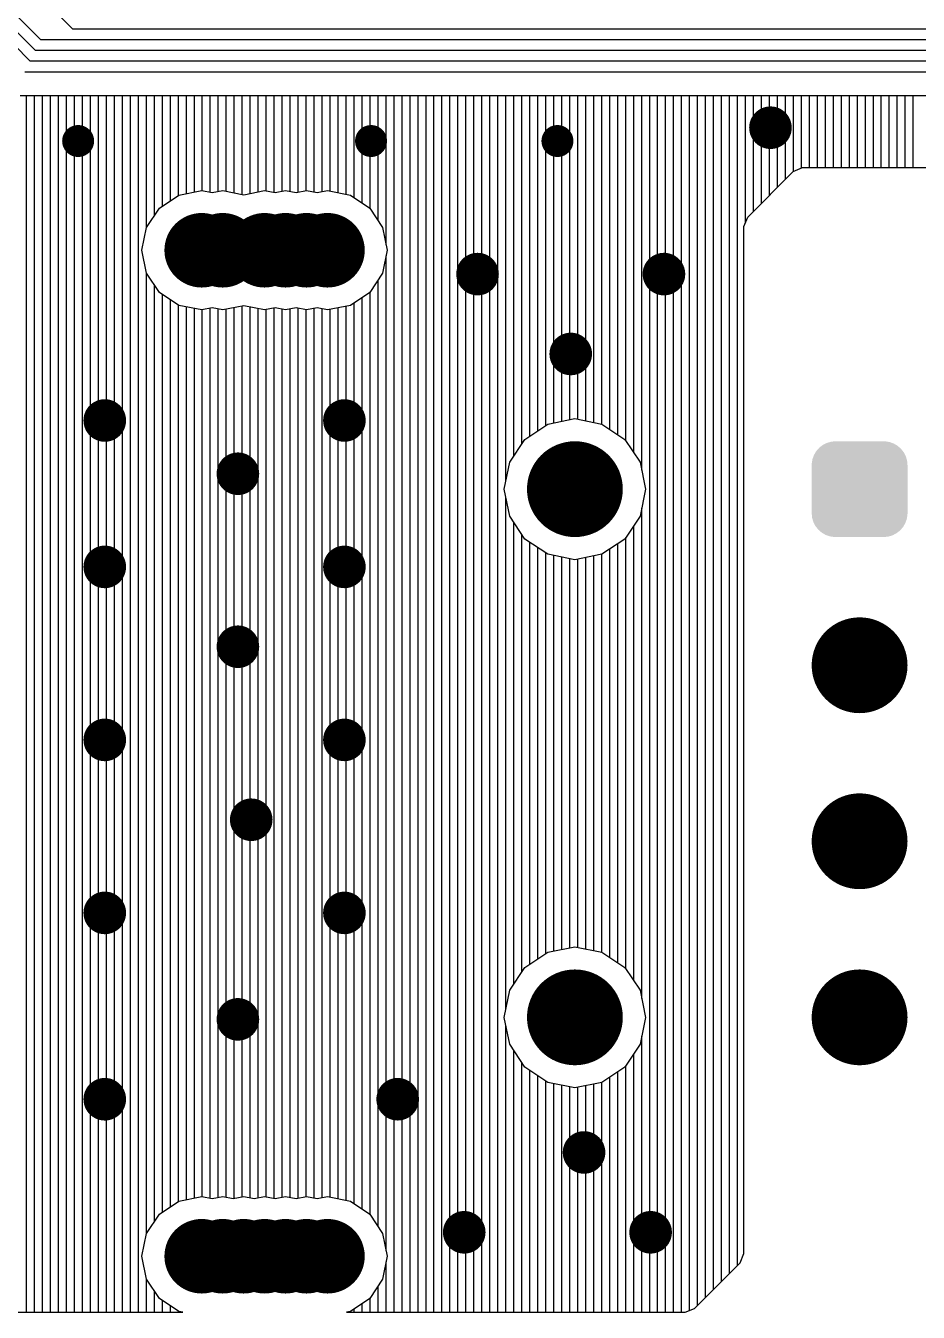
# Model space of a CAD drawing. Extents: x 295 to 953, y 10 to 290.
# Drawn here: x 772.8 to 807.9, y 132.9 to 183.5 of the extents above; entities that cross this region are included whole.
import ezdxf

# ---------------------------------------------------------------- set-up
doc = ezdxf.new("R2010")
doc.units = 0
doc.header["$LTSCALE"] = 5
doc.header["$MEASUREMENT"] = 0
doc.layers.get('0').update_dxf_attribs({"linetype": 'CONTINUOUS', "lineweight": 25})
doc.layers.add('DV-INT-A3_TOP', color=10, linetype='CONTINUOUS')

msp = doc.modelspace()

# ---------------------------------------------------------------- linework, layer by layer
for points, const_width in [([(801.668, 179.532, 1), (802.506, 179.532, 1)], 0.838), ([(774.531, 179.008, 1), (775.16, 179.008, 1)], 0.629), ([(786.057, 179.008, 1), (786.685, 179.008, 1)], 0.629), ([(793.391, 179.008, 1), (794.02, 179.008, 1)], 0.629), ([(778.974, 174.708, 1), (780.441, 174.708, 1)], 1.467), ([(779.799, 174.708, 1), (781.266, 174.708, 1)], 1.467), ([(781.447, 174.708, 1), (782.913, 174.708, 1)], 1.467), ([(782.272, 174.708, 1), (783.739, 174.708, 1)], 1.467), ([(783.098, 174.708, 1), (784.565, 174.708, 1)], 1.467), ([(783.923, 174.708, 1), (785.39, 174.708, 1)], 1.467), ([(790.143, 173.77, 1), (790.981, 173.77, 1)], 0.838), ([(797.477, 173.77, 1), (798.315, 173.77, 1)], 0.838), ([(793.81, 170.626, 1), (794.648, 170.626, 1)], 0.838), ([(775.474, 168.007, 1), (776.313, 168.007, 1)], 0.838), ([(784.904, 168.007, 1), (785.742, 168.007, 1)], 0.838), ([(793.45, 165.304, 1), (795.335, 165.304, 1)], 1.886), ([(780.713, 165.911, 1), (781.551, 165.911, 1)], 0.838), ([(775.474, 162.244, 1), (776.313, 162.244, 1)], 0.838), ([(784.904, 162.244, 1), (785.742, 162.244, 1)], 0.838), ([(804.652, 158.372, 1), (806.538, 158.372, 1)], 1.886), ([(780.713, 159.101, 1), (781.551, 159.101, 1)], 0.838), ([(775.474, 155.434, 1), (776.313, 155.434, 1)], 0.838), ([(784.904, 155.434, 1), (785.742, 155.434, 1)], 0.838), ([(781.237, 152.291, 1), (782.075, 152.291, 1)], 0.838), ([(804.652, 151.444, 1), (806.538, 151.444, 1)], 1.886), ([(775.474, 148.624, 1), (776.313, 148.624, 1)], 0.838), ([(784.904, 148.624, 1), (785.742, 148.624, 1)], 0.838), ([(793.45, 144.512, 1), (795.335, 144.512, 1)], 1.886), ([(804.652, 144.512, 1), (806.538, 144.512, 1)], 1.886), ([(780.713, 144.433, 1), (781.551, 144.433, 1)], 0.838), ([(775.474, 141.289, 1), (776.313, 141.289, 1)], 0.838), ([(787, 141.289, 1), (787.838, 141.289, 1)], 0.838), ([(794.334, 139.194, 1), (795.172, 139.194, 1)], 0.838), ([(789.619, 136.051, 1), (790.457, 136.051, 1)], 0.838), ([(796.953, 136.051, 1), (797.791, 136.051, 1)], 0.838), ([(778.974, 135.108, 1), (780.441, 135.108, 1)], 1.467), ([(779.799, 135.108, 1), (781.266, 135.108, 1)], 1.467), ([(780.625, 135.108, 1), (782.092, 135.108, 1)], 1.467), ([(781.447, 135.108, 1), (782.913, 135.108, 1)], 1.467), ([(782.272, 135.108, 1), (783.739, 135.108, 1)], 1.467), ([(783.098, 135.108, 1), (784.565, 135.108, 1)], 1.467), ([(783.923, 135.108, 1), (785.39, 135.108, 1)], 1.467)]:
    msp.add_lwpolyline(points, format="xyb", close=True, dxfattribs=dict(const_width=const_width))
for points in [[(804.259, 167.1), (804.305, 167.123), (806.939, 167.1), (806.874, 167.123)], [(804.305, 167.123), (804.432, 167.16), (806.874, 167.123), (806.772, 167.16)], [(804.432, 167.16), (804.475, 167.173), (806.772, 167.16), (806.691, 167.173)], [(804.475, 167.173), (804.633, 167.188), (806.691, 167.173), (806.596, 167.188)], [(804.633, 167.188), (804.652, 167.19), (806.596, 167.188), (806.538, 167.19)], [(803.779, 166.594), (803.799, 166.648), (807.415, 166.594), (807.387, 166.648)], [(803.799, 166.648), (803.86, 166.752), (807.387, 166.648), (807.334, 166.752)], [(803.86, 166.752), (803.889, 166.8), (807.334, 166.752), (807.297, 166.8)], [(803.889, 166.8), (803.97, 166.893), (807.297, 166.8), (807.225, 166.893)], [(803.97, 166.893), (804.006, 166.934), (807.225, 166.893), (807.178, 166.934)], [(804.006, 166.934), (804.104, 167.01), (807.178, 166.934), (807.092, 167.01)], [(804.104, 167.01), (804.146, 167.043), (807.092, 167.01), (807.036, 167.043)], [(804.146, 167.043), (804.259, 167.1), (807.036, 167.043), (806.939, 167.1)], [(803.709, 166.247), (803.711, 166.305), (807.481, 166.247), (807.476, 166.305)], [(803.709, 164.361), (803.709, 166.247), (807.481, 164.361), (807.481, 166.247)], [(803.711, 166.305), (803.73, 166.424), (807.476, 166.305), (807.464, 166.424)], [(803.73, 166.424), (803.739, 166.48), (807.464, 166.424), (807.448, 166.48)], [(803.739, 166.48), (803.779, 166.594), (807.448, 166.48), (807.415, 166.594)], [(803.715, 164.303), (803.709, 164.361), (807.479, 164.303), (807.481, 164.361)], [(803.726, 164.184), (803.715, 164.303), (807.461, 164.184), (807.479, 164.303)], [(803.742, 164.127), (803.726, 164.184), (807.452, 164.127), (807.461, 164.184)], [(803.775, 164.013), (803.742, 164.127), (807.411, 164.013), (807.452, 164.127)], [(803.803, 163.96), (803.775, 164.013), (807.392, 163.96), (807.411, 164.013)], [(803.856, 163.855), (803.803, 163.96), (807.33, 163.855), (807.392, 163.96)], [(803.894, 163.807), (803.856, 163.855), (807.301, 163.807), (807.33, 163.855)], [(803.965, 163.715), (803.894, 163.807), (807.22, 163.715), (807.301, 163.807)], [(804.012, 163.674), (803.965, 163.715), (807.184, 163.674), (807.22, 163.715)], [(804.098, 163.598), (804.012, 163.674), (807.086, 163.598), (807.184, 163.674)], [(804.154, 163.565), (804.098, 163.598), (807.044, 163.565), (807.086, 163.598)], [(804.251, 163.507), (804.154, 163.565), (806.931, 163.507), (807.044, 163.565)], [(804.316, 163.484), (804.251, 163.507), (806.885, 163.484), (806.931, 163.507)], [(804.418, 163.447), (804.316, 163.484), (806.758, 163.447), (806.885, 163.484)], [(804.499, 163.435), (804.418, 163.447), (806.715, 163.435), (806.758, 163.447)], [(804.594, 163.42), (804.499, 163.435), (806.557, 163.42), (806.715, 163.435)], [(804.652, 163.418), (804.594, 163.42), (806.538, 163.418), (806.557, 163.42)]]:
    msp.add_solid(points)
at = {"layer": 'DV-INT-A3_TOP', "color": 7}
for p, q in [((773.379, 182.99), (771.283, 185.085)), ((773.169, 182.571), (771.074, 184.666)), ((772.96, 182.152), (770.864, 184.247)), ((774.636, 183.409), (773.798, 184.247)), ((836.872, 183.409), (774.636, 183.409)), ((836.453, 182.99), (773.379, 182.99)), ((836.034, 182.571), (773.169, 182.571)), ((835.615, 182.152), (772.96, 182.152)), ((772.75, 181.732), (835.196, 181.732)), ((772.939, 180.789), (772.566, 180.789)), ((772.817, 132.907), (772.817, 180.789)), ((834.806, 180.789), (772.939, 180.789)), ((773.132, 132.907), (773.132, 180.789)), ((773.446, 132.903), (773.446, 180.789)), ((773.76, 132.903), (773.76, 180.789)), ((774.075, 132.903), (774.075, 180.789)), ((774.389, 132.903), (774.389, 180.789)), ((774.703, 132.903), (774.703, 180.789)), ((775.018, 132.903), (775.018, 180.789)), ((775.332, 132.903), (775.332, 180.789)), ((775.646, 132.903), (775.646, 180.789)), ((775.961, 132.903), (775.961, 180.789)), ((776.275, 132.903), (776.275, 180.789)), ((776.589, 132.903), (776.589, 180.789)), ((776.903, 132.903), (776.903, 180.789)), ((777.218, 132.903), (777.218, 180.789)), ((777.532, 175.597), (777.532, 180.789)), ((777.846, 176.075), (777.846, 180.789)), ((778.161, 176.448), (778.161, 180.789)), ((778.475, 176.657), (778.475, 180.789)), ((778.789, 176.867), (778.789, 180.789)), ((779.104, 176.938), (779.104, 180.789)), ((779.418, 177.001), (779.418, 180.789)), ((779.732, 177.051), (779.732, 180.789)), ((780.047, 176.988), (780.047, 180.789)), ((780.361, 177.026), (780.361, 180.789)), ((780.675, 177.03), (780.675, 180.789)), ((780.99, 176.967), (780.99, 180.789)), ((781.304, 176.904), (781.304, 180.789)), ((781.618, 176.946), (781.618, 180.789)), ((781.933, 177.009), (781.933, 180.789)), ((782.247, 177.047), (782.247, 180.789)), ((782.561, 176.984), (782.561, 180.789)), ((782.876, 177.034), (782.876, 180.789)), ((783.19, 177.022), (783.19, 180.789)), ((783.504, 176.992), (783.504, 180.789)), ((783.819, 177.055), (783.819, 180.789)), ((784.133, 176.997), (784.133, 180.789)), ((784.447, 177.018), (784.447, 180.789)), ((784.762, 177.039), (784.762, 180.789)), ((785.076, 176.976), (785.076, 180.789)), ((785.39, 176.913), (785.39, 180.789)), ((785.705, 176.779), (785.705, 180.789)), ((786.019, 176.569), (786.019, 180.789)), ((786.333, 176.347), (786.333, 180.789)), ((786.648, 175.873), (786.648, 180.789)), ((786.962, 174.926), (786.962, 180.789)), ((787.276, 132.903), (787.276, 180.789)), ((787.591, 132.903), (787.591, 180.789)), ((787.905, 132.903), (787.905, 180.789)), ((788.219, 132.903), (788.219, 180.789)), ((788.534, 132.903), (788.534, 180.789)), ((788.848, 132.903), (788.848, 180.789)), ((789.162, 132.903), (789.162, 180.789)), ((789.476, 132.903), (789.476, 180.789)), ((789.791, 132.903), (789.791, 180.789)), ((790.105, 132.903), (790.105, 180.789)), ((790.419, 132.903), (790.419, 180.789)), ((790.734, 132.903), (790.734, 180.789)), ((791.048, 132.903), (791.048, 180.789)), ((791.362, 132.903), (791.362, 180.789)), ((791.677, 165.622), (791.677, 180.789)), ((791.991, 166.616), (791.991, 180.789)), ((792.305, 167.085), (792.305, 180.789)), ((792.62, 167.395), (792.62, 180.789)), ((792.934, 167.605), (792.934, 180.789)), ((793.248, 167.814), (793.248, 180.789)), ((793.563, 167.915), (793.563, 180.789)), ((793.877, 167.978), (793.877, 180.789)), ((794.191, 168.04), (794.191, 180.789)), ((794.506, 168.057), (794.506, 180.789)), ((794.82, 167.994), (794.82, 180.789)), ((795.134, 167.932), (795.134, 180.789)), ((795.449, 167.869), (795.449, 180.789)), ((795.763, 167.663), (795.763, 180.789)), ((796.077, 167.454), (796.077, 180.789)), ((796.392, 167.211), (796.392, 180.789)), ((796.706, 166.741), (796.706, 180.789)), ((797.02, 166.046), (797.02, 180.789)), ((797.335, 132.903), (797.335, 180.789)), ((797.649, 132.903), (797.649, 180.789)), ((797.963, 132.903), (797.963, 180.789)), ((798.278, 132.903), (798.278, 180.789)), ((798.592, 132.903), (798.592, 180.789)), ((798.906, 132.979), (798.906, 180.789)), ((799.221, 133.18), (799.221, 180.789)), ((799.535, 133.494), (799.535, 180.789)), ((799.849, 133.808), (799.849, 180.789)), ((800.164, 134.123), (800.164, 180.789)), ((800.478, 134.437), (800.478, 180.789)), ((800.792, 134.751), (800.792, 180.789)), ((801.107, 175.806), (801.107, 180.789)), ((801.421, 176.242), (801.421, 180.789)), ((801.735, 176.557), (801.735, 180.789)), ((802.049, 176.871), (802.049, 180.789)), ((802.364, 177.185), (802.364, 180.789)), ((802.678, 177.5), (802.678, 180.789)), ((802.992, 177.81), (802.992, 180.789)), ((803.307, 177.94), (803.307, 180.789)), ((803.621, 177.961), (803.621, 180.789)), ((803.935, 177.961), (803.935, 180.789)), ((804.25, 177.961), (804.25, 180.789)), ((804.564, 177.961), (804.564, 180.789)), ((804.878, 177.961), (804.878, 180.789)), ((805.193, 177.961), (805.193, 180.789)), ((805.507, 177.961), (805.507, 180.789)), ((805.821, 177.961), (805.821, 180.789)), ((806.136, 177.961), (806.136, 180.789)), ((806.45, 177.961), (806.45, 180.789)), ((806.764, 177.961), (806.764, 180.789)), ((807.079, 177.961), (807.079, 180.789)), ((807.393, 177.961), (807.393, 180.789)), ((807.707, 177.961), (807.707, 180.789)), ((801.195, 176.016), (802.984, 177.806)), ((802.984, 177.806), (803.353, 177.961)), ((803.353, 177.961), (804.183, 177.961)), ((804.183, 177.961), (813.612, 177.961)), ((778.043, 176.368), (778.806, 176.879)), ((778.806, 176.879), (779.707, 177.06)), ((779.707, 177.06), (780.118, 176.976)), ((780.118, 176.976), (780.533, 177.06)), ((780.533, 177.06), (781.359, 176.896)), ((781.359, 176.896), (782.18, 177.06)), ((782.18, 177.06), (782.595, 176.976)), ((782.595, 176.976), (783.006, 177.06)), ((783.006, 177.06), (783.42, 176.976)), ((783.42, 176.976), (783.831, 177.06)), ((783.831, 177.06), (784.246, 176.976)), ((784.246, 176.976), (784.657, 177.06)), ((784.657, 177.06), (785.558, 176.879)), ((785.558, 176.879), (786.321, 176.368)), ((777.536, 175.609), (778.043, 176.368)), ((786.321, 176.368), (786.828, 175.609)), ((801.039, 175.647), (801.195, 176.016)), ((777.356, 174.708), (777.536, 175.609)), ((786.828, 175.609), (787.008, 174.708)), ((801.044, 135.217), (801.039, 175.647)), ((777.536, 173.807), (777.356, 174.708)), ((787.008, 174.708), (786.828, 173.807)), ((786.962, 135.326), (786.962, 174.49)), ((777.532, 135.996), (777.532, 173.82)), ((778.043, 173.045), (777.536, 173.807)), ((786.828, 173.807), (786.321, 173.045)), ((777.846, 136.474), (777.846, 173.342)), ((786.648, 136.277), (786.648, 173.539)), ((778.806, 172.537), (778.043, 173.045)), ((778.161, 136.847), (778.161, 172.969)), ((778.475, 137.056), (778.475, 172.76)), ((786.321, 173.045), (785.558, 172.537)), ((786.019, 136.968), (786.019, 172.848)), ((786.333, 136.746), (786.333, 173.07)), ((778.789, 137.27), (778.789, 172.546)), ((779.707, 172.357), (778.806, 172.537)), ((779.104, 137.337), (779.104, 172.479)), ((779.418, 137.4), (779.418, 172.416)), ((780.118, 172.441), (779.707, 172.357)), ((779.732, 137.455), (779.732, 172.361)), ((780.047, 137.392), (780.047, 172.424)), ((780.533, 172.357), (780.118, 172.441)), ((780.361, 137.425), (780.361, 172.391)), ((781.359, 172.521), (780.533, 172.357)), ((780.675, 137.429), (780.675, 172.387)), ((780.99, 137.387), (780.99, 172.449)), ((781.304, 137.446), (781.304, 172.512)), ((782.18, 172.357), (781.359, 172.521)), ((781.618, 137.404), (781.618, 172.47)), ((781.933, 137.408), (781.933, 172.407)), ((782.595, 172.441), (782.18, 172.357)), ((782.247, 137.446), (782.247, 172.37)), ((782.561, 137.383), (782.561, 172.433)), ((783.006, 172.357), (782.595, 172.441)), ((782.876, 137.434), (782.876, 172.382)), ((783.42, 172.441), (783.006, 172.357)), ((783.19, 137.421), (783.19, 172.395)), ((783.831, 172.357), (783.42, 172.441)), ((783.504, 137.392), (783.504, 172.424)), ((783.819, 137.455), (783.819, 172.361)), ((784.246, 172.441), (783.831, 172.357)), ((784.133, 137.4), (784.133, 172.416)), ((784.657, 172.357), (784.246, 172.441)), ((784.447, 137.417), (784.447, 172.399)), ((785.558, 172.537), (784.657, 172.357)), ((784.762, 137.438), (784.762, 172.378)), ((785.076, 137.375), (785.076, 172.441)), ((785.39, 137.312), (785.39, 172.504)), ((785.705, 137.178), (785.705, 172.638)), ((792.427, 167.265), (793.328, 167.869)), ((793.328, 167.869), (794.393, 168.082)), ((794.393, 168.082), (795.453, 167.869)), ((795.453, 167.869), (796.358, 167.265)), ((791.828, 166.364), (792.427, 167.265)), ((796.358, 167.265), (796.957, 166.364)), ((791.614, 165.304), (791.828, 166.364)), ((796.957, 166.364), (797.171, 165.304)), ((791.828, 164.239), (791.614, 165.304)), ((797.171, 165.304), (796.957, 164.239)), ((791.677, 144.835), (791.677, 164.981)), ((792.427, 163.338), (791.828, 164.239)), ((796.957, 164.239), (796.358, 163.338)), ((797.02, 145.254), (797.02, 164.562)), ((791.991, 145.824), (791.991, 163.992)), ((796.706, 145.95), (796.706, 163.866)), ((792.305, 146.298), (792.305, 163.518)), ((793.328, 162.739), (792.427, 163.338)), ((792.62, 146.608), (792.62, 163.208)), ((796.358, 163.338), (795.453, 162.739)), ((796.077, 146.662), (796.077, 163.154)), ((796.392, 146.419), (796.392, 163.397)), ((792.934, 146.817), (792.934, 162.999)), ((793.248, 147.027), (793.248, 162.789)), ((794.393, 162.525), (793.328, 162.739)), ((793.563, 147.127), (793.563, 162.689)), ((793.877, 147.19), (793.877, 162.626)), ((794.191, 147.249), (794.191, 162.567)), ((795.453, 162.739), (794.393, 162.525)), ((794.82, 147.207), (794.82, 162.609)), ((795.134, 147.144), (795.134, 162.672)), ((795.449, 147.081), (795.449, 162.735)), ((795.763, 146.872), (795.763, 162.944)), ((794.506, 147.266), (794.506, 162.55)), ((792.427, 146.478), (793.328, 147.077)), ((793.328, 147.077), (794.393, 147.291)), ((794.393, 147.291), (795.453, 147.077)), ((795.453, 147.077), (796.358, 146.478)), ((791.828, 145.577), (792.427, 146.478)), ((796.358, 146.478), (796.957, 145.577)), ((791.614, 144.512), (791.828, 145.577)), ((796.957, 145.577), (797.171, 144.512)), ((791.828, 143.452), (791.614, 144.512)), ((797.171, 144.512), (796.957, 143.452)), ((791.677, 132.903), (791.677, 144.194)), ((792.427, 142.551), (791.828, 143.452)), ((796.957, 143.452), (796.358, 142.551)), ((797.02, 132.903), (797.02, 143.77)), ((791.991, 132.903), (791.991, 143.2)), ((796.706, 132.903), (796.706, 143.075)), ((792.305, 132.903), (792.305, 142.731)), ((793.328, 141.947), (792.427, 142.551)), ((792.62, 132.903), (792.62, 142.421)), ((796.358, 142.551), (795.453, 141.947)), ((796.077, 132.903), (796.077, 142.362)), ((796.392, 132.903), (796.392, 142.605)), ((792.934, 132.903), (792.934, 142.211)), ((793.248, 132.903), (793.248, 142.002)), ((794.393, 141.734), (793.328, 141.947)), ((793.563, 132.903), (793.563, 141.901)), ((793.877, 132.903), (793.877, 141.838)), ((795.453, 141.947), (794.393, 141.734)), ((794.82, 132.903), (794.82, 141.822)), ((795.134, 132.903), (795.134, 141.884)), ((795.449, 132.903), (795.449, 141.947)), ((795.763, 132.903), (795.763, 142.153)), ((794.191, 132.903), (794.191, 141.775)), ((794.506, 132.903), (794.506, 141.759)), ((778.043, 136.771), (778.806, 137.279)), ((778.806, 137.279), (779.707, 137.459)), ((779.707, 137.459), (780.118, 137.375)), ((780.118, 137.375), (780.533, 137.459)), ((780.533, 137.459), (780.944, 137.375)), ((780.944, 137.375), (781.359, 137.459)), ((781.359, 137.459), (781.769, 137.375)), ((781.769, 137.375), (782.18, 137.459)), ((782.18, 137.459), (782.595, 137.375)), ((782.595, 137.375), (783.006, 137.459)), ((783.006, 137.459), (783.42, 137.375)), ((783.42, 137.375), (783.831, 137.459)), ((783.831, 137.459), (784.246, 137.375)), ((784.246, 137.375), (784.657, 137.459)), ((784.657, 137.459), (785.558, 137.279)), ((785.558, 137.279), (786.321, 136.771)), ((777.536, 136.009), (778.043, 136.771)), ((786.321, 136.771), (786.828, 136.009)), ((777.356, 135.108), (777.536, 136.009)), ((786.828, 136.009), (787.008, 135.108)), ((777.536, 134.207), (777.356, 135.108)), ((787.008, 135.108), (786.828, 134.207)), ((786.962, 132.903), (786.962, 134.89)), ((799.099, 133.058), (800.889, 134.848)), ((800.889, 134.848), (801.044, 135.217)), ((777.532, 132.903), (777.532, 134.219)), ((778.043, 133.448), (777.536, 134.207)), ((786.828, 134.207), (786.321, 133.448)), ((777.846, 132.903), (777.846, 133.741)), ((786.648, 132.903), (786.648, 133.942)), ((778.806, 132.937), (778.043, 133.448)), ((778.161, 132.903), (778.161, 133.368)), ((786.321, 133.448), (785.558, 132.937)), ((786.019, 132.903), (786.019, 133.247)), ((786.333, 132.903), (786.333, 133.469)), ((767.511, 132.907), (773.274, 132.907)), ((773.274, 132.907), (778.965, 132.903)), ((778.475, 132.903), (778.475, 133.159)), ((778.789, 132.903), (778.789, 132.949)), ((778.965, 132.903), (778.806, 132.937)), ((785.558, 132.937), (785.399, 132.903)), ((785.399, 132.903), (798.73, 132.903)), ((785.705, 132.903), (785.705, 133.037)), ((798.73, 132.903), (799.099, 133.058))]:
    msp.add_line(p, q, dxfattribs=at)

doc.saveas('drawing.dxf')
